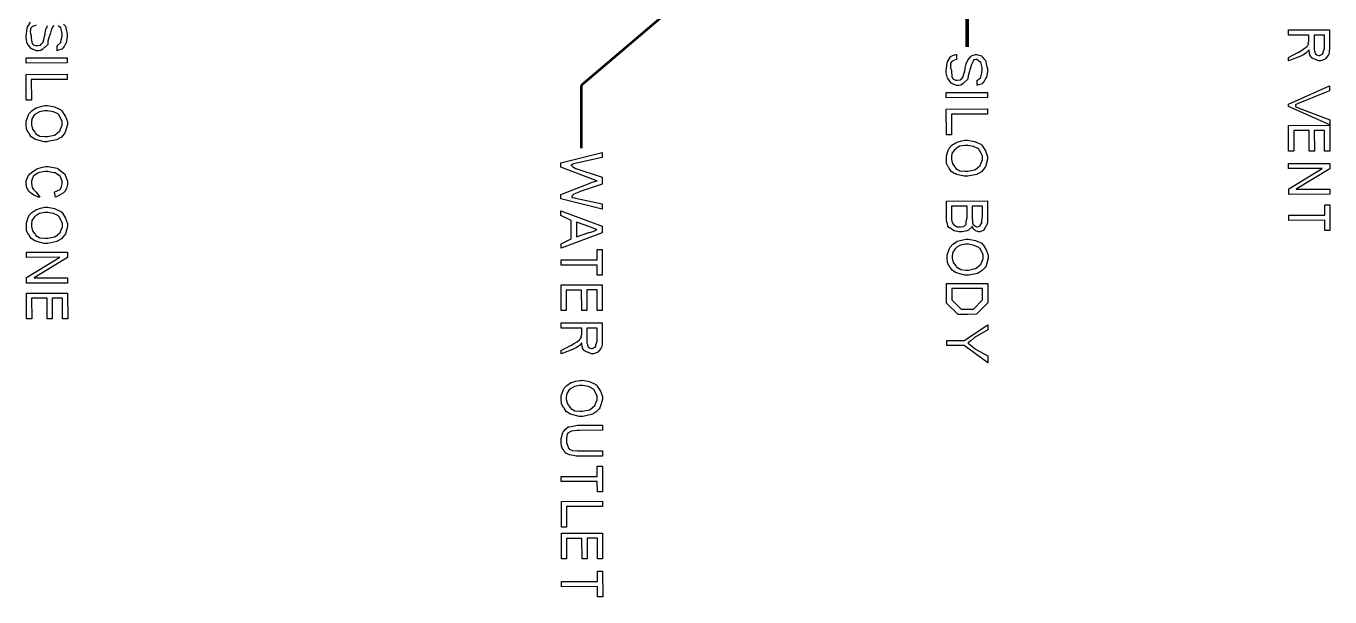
# Model space of a CAD drawing. Extents: x 0.1 to 11.6, y 0.3 to 16.2.
# Drawn here: x 2.15 to 5.669, y 5.166 to 6.706 of the extents above; entities that cross this region are included whole.
import ezdxf

# ---------------------------------------------------------------- set-up
doc = ezdxf.new("R2010")
doc.units = 0
doc.layers.get('0').update_dxf_attribs({"linetype": 'CONTINUOUS'})

msp = doc.modelspace()

# ---------------------------------------------------------------- linework, layer by layer
at = {"color": 0}
for points, const_width in [([(4.10335, 6.93332), (3.64833, 6.54665)], 0.006667), ([(4.69, 6.81999), (4.69, 6.65001)], 0.01), ([(3.64833, 6.54665), (3.64833, 6.37668)], 0.006667)]:
    msp.add_lwpolyline(points, dxfattribs=dict(at, const_width=const_width))
for points in [[(2.22482, 6.70844), (2.22293, 6.70578), (2.22239, 6.70503), (2.22151, 6.7035), (2.21799, 6.69575), (2.21468, 6.68474), (2.21392, 6.68158), (2.2124, 6.67844), (2.20904, 6.66585), (2.20839, 6.65761), (2.20828, 6.65663), (2.20731, 6.65587), (2.19829, 6.64779), (2.19721, 6.64665), (2.19564, 6.64497), (2.1894, 6.64079), (2.18386, 6.63992), (2.18201, 6.63992), (2.178, 6.63992), (2.16721, 6.64393), (2.16596, 6.64469), (2.16456, 6.64513), (2.15494, 6.65707), (2.15424, 6.65858), (2.15315, 6.65967), (2.1499, 6.67383), (2.1499, 6.67854), (2.1499, 6.67854), (2.15261, 6.70085), (2.15315, 6.70242), (2.15343, 6.70344), (2.16183, 6.71669)], [(2.17692, 6.70925), (2.16769, 6.70578), (2.16661, 6.70524), (2.16536, 6.70394), (2.16194, 6.69971), (2.16174, 6.69596), (2.16206, 6.69482), (2.16135, 6.69282), (2.16178, 6.68582), (2.16379, 6.68088), (2.16379, 6.67919), (2.16379, 6.67578), (2.16488, 6.6665), (2.1651, 6.66553), (2.16521, 6.6639), (2.16661, 6.65901), (2.16857, 6.65733), (2.169, 6.65685), (2.16894, 6.65625), (2.17546, 6.65381), (2.17768, 6.65381), (2.1805, 6.65381), (2.18815, 6.65511), (2.18896, 6.65533), (2.18886, 6.65543), (2.19179, 6.65815), (2.19575, 6.66303), (2.19613, 6.66422), (2.19613, 6.66422), (2.19769, 6.67042), (2.20074, 6.68235), (2.20133, 6.68506), (2.20107, 6.68744), (2.2035, 6.69829), (2.20751, 6.70638), (2.20806, 6.70742)], [(2.25108, 6.71149), (2.25667, 6.70594), (2.25732, 6.70437), (2.25706, 6.70204), (2.25879, 6.69319), (2.26101, 6.68565), (2.26101, 6.68311), (2.26101, 6.67751), (2.25831, 6.66239), (2.25776, 6.66075), (2.25629, 6.65858), (2.25233, 6.65132), (2.24908, 6.64665), (2.24799, 6.64578), (2.24685, 6.64442), (2.23481, 6.64025), (2.23346, 6.64014), (2.23346, 6.65403), (2.2346, 6.65425), (2.24311, 6.66114), (2.24365, 6.66228), (2.24333, 6.66271), (2.2449, 6.66971), (2.24713, 6.67947), (2.24713, 6.68267), (2.24713, 6.68782), (2.24333, 6.70221), (2.24257, 6.70329), (2.241, 6.70372), (2.23633, 6.70708)]]:
    msp.add_lwpolyline(points, dxfattribs=at)
for points in [[(5.55681, 6.69607), (5.66792, 6.69629), (5.66792, 6.65007), (5.66792, 6.64675), (5.66726, 6.63672), (5.66575, 6.63021), (5.66531, 6.62901), (5.6639, 6.6276), (5.6569, 6.61806), (5.65576, 6.61729), (5.65446, 6.61621), (5.64388, 6.61296), (5.64035, 6.61296), (5.63851, 6.61296), (5.62315, 6.61893), (5.6219, 6.62011), (5.61985, 6.62067), (5.61458, 6.62815), (5.61268, 6.63954), (5.61236, 6.64204), (5.61176, 6.64117), (5.60618, 6.63569), (5.60563, 6.63531), (5.60385, 6.63379), (5.59728, 6.62924), (5.59158, 6.62597), (5.59022, 6.62511), (5.55701, 6.61296), (5.55701, 6.62164), (5.58219, 6.63531), (5.58306, 6.63564), (5.59044, 6.63981), (5.59793, 6.64464), (5.5989, 6.64529), (5.59982, 6.64556), (5.6071, 6.65175), (5.60758, 6.65224), (5.60758, 6.65224), (5.60883, 6.65392), (5.61149, 6.65799), (5.61171, 6.65853), (5.61139, 6.65858), (5.61051, 6.66114), (5.61236, 6.66488), (5.61236, 6.66613), (5.61236, 6.68218), (5.55681, 6.68218), (5.55681, 6.69607)], [(5.62625, 6.6824), (5.62625, 6.65289), (5.62625, 6.65039), (5.62663, 6.64285), (5.62765, 6.63883), (5.62799, 6.63792), (5.6281, 6.63639), (5.62983, 6.63178), (5.63243, 6.63015), (5.63297, 6.62967), (5.63297, 6.62896), (5.63867, 6.62685), (5.64057, 6.62685), (5.64154, 6.62685), (5.64968, 6.6314), (5.65033, 6.63226), (5.65007, 6.63271), (5.65181, 6.63857), (5.65403, 6.64671), (5.65403, 6.64942), (5.65403, 6.6824), (5.62625, 6.6824)], [(2.15007, 6.62056), (2.26118, 6.62076), (2.26118, 6.60688), (2.15007, 6.60667), (2.15007, 6.62056)], [(4.66103, 6.62994), (4.66103, 6.61606), (4.66026, 6.61594), (4.65104, 6.61247), (4.64996, 6.61193), (4.64871, 6.61062), (4.64529, 6.60639), (4.64507, 6.60265), (4.6454, 6.60151), (4.64469, 6.5995), (4.64513, 6.5925), (4.64714, 6.58757), (4.64714, 6.58589), (4.64714, 6.58247), (4.64822, 6.57319), (4.64843, 6.57221), (4.64854, 6.57058), (4.64996, 6.56571), (4.6519, 6.56401), (4.65235, 6.56353), (4.65229, 6.56293), (4.65881, 6.56049), (4.66103, 6.5605), (4.66385, 6.56049), (4.6715, 6.56179), (4.67231, 6.56201), (4.67219, 6.56212), (4.67513, 6.56483), (4.6791, 6.56972), (4.67947, 6.5709), (4.67947, 6.5709), (4.68104, 6.5771), (4.68408, 6.58903), (4.68468, 6.59174), (4.6844, 6.59413), (4.68685, 6.60499), (4.69086, 6.61307), (4.6914, 6.6141), (4.69185, 6.61447), (4.70019, 6.6256), (4.70117, 6.62625), (4.70117, 6.62625), (4.706, 6.62793), (4.71246, 6.63015), (4.71463, 6.63015), (4.715, 6.63015), (4.72863, 6.62619), (4.72982, 6.62538), (4.72987, 6.62381), (4.73443, 6.61817), (4.74001, 6.61263), (4.74067, 6.61106), (4.7404, 6.60872), (4.74214, 6.59988), (4.74436, 6.59233), (4.74436, 6.58979), (4.74436, 6.58421), (4.74164, 6.56907), (4.7411, 6.56743), (4.73964, 6.56526), (4.73568, 6.558), (4.73242, 6.55333), (4.73133, 6.55246), (4.73019, 6.55111), (4.71815, 6.54693), (4.71679, 6.54682), (4.71679, 6.56071), (4.71793, 6.56093), (4.72646, 6.56782), (4.727, 6.56896), (4.72667, 6.56939), (4.72825, 6.57639), (4.73047, 6.58615), (4.73047, 6.58936), (4.73047, 6.59451), (4.72667, 6.60889), (4.72592, 6.60997), (4.72433, 6.6104), (4.71967, 6.61376), (4.71604, 6.61626), (4.71485, 6.61626), (4.71317, 6.61626), (4.70817, 6.61513), (4.70628, 6.61247), (4.70574, 6.61171), (4.70486, 6.61019), (4.70133, 6.60243), (4.69803, 6.59142), (4.69726, 6.58828), (4.69575, 6.58513), (4.69239, 6.57254), (4.69174, 6.56429), (4.69162, 6.56332), (4.69065, 6.56256), (4.68164, 6.55447), (4.68056, 6.55333), (4.67899, 6.55165), (4.67274, 6.54747), (4.66721, 6.5466), (4.66536, 6.5466), (4.66135, 6.5466), (4.65056, 6.55062), (4.64931, 6.55138), (4.64789, 6.55181), (4.63829, 6.56375), (4.63758, 6.56526), (4.6365, 6.56635), (4.63325, 6.58051), (4.63325, 6.58524), (4.63325, 6.58524), (4.63596, 6.60753), (4.6365, 6.6091), (4.63678, 6.61014), (4.64518, 6.62337), (4.64626, 6.62429), (4.64626, 6.62511), (4.65153, 6.62744), (4.65961, 6.62993), (4.66103, 6.62994)], [(2.15013, 6.57612), (2.26124, 6.57633), (2.26124, 6.56244), (2.16401, 6.56224), (2.16422, 6.50668), (2.15033, 6.50668), (2.15013, 6.57612)], [(4.63346, 6.52718), (4.74457, 6.5274), (4.74457, 6.51351), (4.63346, 6.51329), (4.63346, 6.52718)], [(5.55701, 6.4955), (5.66813, 6.54519), (5.66813, 6.53153), (5.58306, 6.49744), (5.58106, 6.49653), (5.57508, 6.49376), (5.57721, 6.493), (5.57785, 6.49268), (5.5771, 6.49214), (5.57607, 6.48882), (5.58143, 6.48682), (5.58306, 6.48617), (5.66835, 6.45383), (5.66835, 6.43994), (5.55701, 6.48964), (5.55701, 6.4955)], [(2.20426, 6.49181), (2.20768, 6.49186), (2.22661, 6.48861), (2.24365, 6.48085), (2.24615, 6.47857), (2.24761, 6.47624), (2.25592, 6.46289), (2.26133, 6.44829), (2.26133, 6.44342), (2.26133, 6.44049), (2.25558, 6.41992), (2.25439, 6.41803), (2.25265, 6.41536), (2.24507, 6.40696), (2.23676, 6.40186), (2.23465, 6.40088), (2.23242, 6.39936), (2.20844, 6.39464), (2.20578, 6.39458), (2.19846, 6.39458), (2.17865, 6.39985), (2.17649, 6.40088), (2.17329, 6.40142), (2.16363, 6.40772), (2.15804, 6.41678), (2.15696, 6.41868), (2.15528, 6.41971), (2.15104, 6.42919), (2.15022, 6.43972), (2.15022, 6.44319), (2.15022, 6.4496), (2.15636, 6.46696), (2.15761, 6.46881), (2.15821, 6.47032), (2.16531, 6.47819), (2.17546, 6.48497), (2.17757, 6.48594), (2.17854, 6.48628), (2.18881, 6.48936), (2.20036, 6.49181), (2.20426, 6.49181)], [(2.20426, 6.47792), (2.19965, 6.47792), (2.18599, 6.47547), (2.17654, 6.46978), (2.17475, 6.46815), (2.1721, 6.46615), (2.16542, 6.45643), (2.16411, 6.4465), (2.16411, 6.44319), (2.16411, 6.44011), (2.16694, 6.42856), (2.17333, 6.41987), (2.17518, 6.41824), (2.17606, 6.41581), (2.1869, 6.40972), (2.20122, 6.40847), (2.206, 6.40847), (2.20806, 6.40853), (2.22635, 6.41233), (2.22792, 6.41303), (2.22879, 6.41336), (2.24137, 6.42389), (2.24224, 6.42518), (2.24235, 6.42632), (2.24744, 6.43901), (2.24744, 6.44319), (2.24744, 6.44939), (2.2391, 6.46619), (2.23747, 6.46793), (2.23546, 6.46935), (2.22364, 6.4751), (2.20811, 6.47797), (2.20426, 6.47792)], [(4.63351, 6.48269), (4.74463, 6.48292), (4.74463, 6.46903), (4.6474, 6.46881), (4.64763, 6.41325), (4.63374, 6.41325), (4.63351, 6.48269)], [(5.55718, 6.43858), (5.66829, 6.43881), (5.66851, 6.36936), (5.65462, 6.36936), (5.6544, 6.42492), (5.62663, 6.42492), (5.62685, 6.36936), (5.61296, 6.36914), (5.61274, 6.42469), (5.57107, 6.42469), (5.57129, 6.36914), (5.5574, 6.36914), (5.55718, 6.43858)], [(4.68772, 6.39839), (4.69114, 6.39844), (4.71007, 6.39518), (4.72711, 6.38743), (4.7296, 6.38514), (4.73107, 6.38282), (4.73936, 6.36947), (4.74479, 6.35487), (4.74479, 6.34999), (4.74479, 6.34706), (4.73904, 6.3265), (4.73785, 6.3246), (4.73611, 6.32194), (4.72851, 6.31353), (4.72021, 6.30843), (4.7181, 6.30746), (4.71588, 6.30593), (4.69189, 6.30122), (4.68924, 6.30117), (4.68192, 6.30117), (4.66211, 6.30643), (4.65994, 6.30746), (4.65674, 6.308), (4.64708, 6.31429), (4.6415, 6.32335), (4.6404, 6.32525), (4.63872, 6.32628), (4.6345, 6.33578), (4.63368, 6.34631), (4.63368, 6.34978), (4.63368, 6.35618), (4.63981, 6.37353), (4.64106, 6.37538), (4.64165, 6.3769), (4.64876, 6.38476), (4.6589, 6.39154), (4.66103, 6.39253), (4.662, 6.39285), (4.67225, 6.39594), (4.68381, 6.39839), (4.68772, 6.39839)], [(4.68772, 6.3845), (4.68311, 6.3845), (4.66943, 6.38206), (4.66, 6.37636), (4.65821, 6.37472), (4.65554, 6.37272), (4.64887, 6.36301), (4.64757, 6.35308), (4.64757, 6.34978), (4.64757, 6.34668), (4.65039, 6.33513), (4.65679, 6.32644), (4.65864, 6.32482), (4.6595, 6.32238), (4.67036, 6.31629), (4.68468, 6.31506), (4.68946, 6.31506), (4.69151, 6.31511), (4.70979, 6.3189), (4.71137, 6.31961), (4.71224, 6.31993), (4.72483, 6.33046), (4.72569, 6.33176), (4.72581, 6.3329), (4.7309, 6.3456), (4.7309, 6.34978), (4.7309, 6.35596), (4.72254, 6.37278), (4.72092, 6.37451), (4.71892, 6.37592), (4.70708, 6.38167), (4.69157, 6.38456), (4.68772, 6.3845)], [(3.59326, 6.33767), (3.70437, 6.36567), (3.70437, 6.35178), (3.62733, 6.33464), (3.62549, 6.33365), (3.61974, 6.33117), (3.62201, 6.33089), (3.62278, 6.33072), (3.62392, 6.32889), (3.63292, 6.32243), (3.6334, 6.32226), (3.70437, 6.29861), (3.70458, 6.28017), (3.64578, 6.25999), (3.6415, 6.25836), (3.62858, 6.25271), (3.62343, 6.24837), (3.62299, 6.2474), (3.62261, 6.24701), (3.62332, 6.24419), (3.63049, 6.24274), (3.63276, 6.24219), (3.70458, 6.22678), (3.70458, 6.21289), (3.59347, 6.24046), (3.59347, 6.25239), (3.67421, 6.28364), (3.67497, 6.28413), (3.69006, 6.28896), (3.69114, 6.28928), (3.69006, 6.28901), (3.68088, 6.29269), (3.68007, 6.29297), (3.59326, 6.32551), (3.59326, 6.33767)], [(5.55735, 6.33583), (5.66846, 6.33604), (5.66846, 6.32129), (5.57818, 6.26639), (5.66868, 6.2666), (5.66868, 6.25271), (5.55757, 6.2525), (5.55757, 6.26725), (5.64785, 6.32215), (5.55735, 6.32194), (5.55735, 6.33583)], [(2.17692, 6.25836), (2.18733, 6.24447), (2.1836, 6.24511), (2.17042, 6.25), (2.16157, 6.25689), (2.16, 6.25857), (2.15761, 6.26025), (2.15164, 6.26992), (2.15044, 6.28017), (2.15044, 6.28353), (2.15044, 6.28907), (2.15619, 6.30453), (2.15739, 6.30567), (2.15799, 6.30637), (2.16521, 6.31212), (2.17572, 6.31896), (2.178, 6.32021), (2.1791, 6.32096), (2.19021, 6.32514), (2.20269, 6.32781), (2.20688, 6.32781), (2.20958, 6.32786), (2.23389, 6.32335), (2.23594, 6.32238), (2.23785, 6.32069), (2.25396, 6.30783), (2.25504, 6.3061), (2.25549, 6.30382), (2.26156, 6.28797), (2.26156, 6.28267), (2.26156, 6.27903), (2.25944, 6.26807), (2.2545, 6.25999), (2.2531, 6.25836), (2.25125, 6.25672), (2.23199, 6.24533), (2.22944, 6.24468), (2.2264, 6.25857), (2.22771, 6.25885), (2.24181, 6.2659), (2.24268, 6.26704), (2.24274, 6.26747), (2.24528, 6.27354), (2.24767, 6.28087), (2.24767, 6.28332), (2.24767, 6.28776), (2.24278, 6.29992), (2.24181, 6.30111), (2.24018, 6.30225), (2.22819, 6.31082), (2.22661, 6.31131), (2.22444, 6.31087), (2.21604, 6.31201), (2.20856, 6.31397), (2.20688, 6.31392), (2.20111, 6.31392), (2.18549, 6.31119), (2.18386, 6.31065), (2.18175, 6.30919), (2.17453, 6.30501), (2.16992, 6.30143), (2.16911, 6.30024), (2.16792, 6.29904), (2.16433, 6.28842), (2.16433, 6.28483), (2.16433, 6.28131), (2.16596, 6.27067), (2.16992, 6.26585), (2.17106, 6.26508), (2.1716, 6.26383), (2.17503, 6.26042), (2.17697, 6.25868), (2.17692, 6.25836)], [(4.63396, 6.23432), (4.74507, 6.23454), (4.74507, 6.19026), (4.74507, 6.1869), (4.74442, 6.17676), (4.74289, 6.17014), (4.74246, 6.16878), (4.74104, 6.1671), (4.73763, 6.16103), (4.73514, 6.15674), (4.73421, 6.15597), (4.73301, 6.15479), (4.7251, 6.15121), (4.7225, 6.15121), (4.72108, 6.15121), (4.71251, 6.15446), (4.71164, 6.15511), (4.71013, 6.15538), (4.70606, 6.15929), (4.7041, 6.16515), (4.70361, 6.16639), (4.70301, 6.16504), (4.69308, 6.15576), (4.69168, 6.15511), (4.69011, 6.15408), (4.67643, 6.15099), (4.67193, 6.15099), (4.66764, 6.15099), (4.65608, 6.15369), (4.65479, 6.15424), (4.65289, 6.15451), (4.64333, 6.16168), (4.64264, 6.16249), (4.64154, 6.16238), (4.63781, 6.1665), (4.6365, 6.17344), (4.63612, 6.17464), (4.63558, 6.17503), (4.63422, 6.18142), (4.63396, 6.18956), (4.63396, 6.19222), (4.63396, 6.23432)], [(2.20464, 6.21744), (2.20806, 6.2175), (2.227, 6.21425), (2.24403, 6.20649), (2.24653, 6.20421), (2.24799, 6.20188), (2.25629, 6.18853), (2.26172, 6.17393), (2.26172, 6.16906), (2.26172, 6.16613), (2.25597, 6.14557), (2.25478, 6.14367), (2.25304, 6.141), (2.24544, 6.1326), (2.23714, 6.1275), (2.23503, 6.12651), (2.23281, 6.125), (2.20882, 6.12028), (2.20617, 6.12022), (2.19883, 6.12022), (2.17904, 6.12549), (2.17686, 6.12651), (2.17367, 6.12706), (2.16401, 6.13336), (2.15842, 6.14242), (2.15733, 6.14432), (2.15565, 6.14535), (2.15142, 6.15485), (2.15061, 6.16536), (2.15061, 6.16883), (2.15061, 6.17524), (2.15674, 6.1926), (2.15799, 6.19444), (2.15858, 6.19596), (2.16569, 6.20383), (2.17583, 6.21061), (2.17794, 6.21158), (2.17893, 6.21192), (2.18918, 6.21501), (2.20074, 6.21744), (2.20464, 6.21744)], [(2.20464, 6.20356), (2.20003, 6.20356), (2.18636, 6.20112), (2.17692, 6.19542), (2.17512, 6.19379), (2.17247, 6.19179), (2.16581, 6.18207), (2.1645, 6.17215), (2.1645, 6.16883), (2.1645, 6.16575), (2.16732, 6.15419), (2.17372, 6.14551), (2.17557, 6.14388), (2.17643, 6.14144), (2.18728, 6.13536), (2.20161, 6.13411), (2.20637, 6.13411), (2.20844, 6.13417), (2.22672, 6.13797), (2.22831, 6.13867), (2.22917, 6.139), (2.24175, 6.14953), (2.24262, 6.15082), (2.24274, 6.15196), (2.24783, 6.16467), (2.24783, 6.16883), (2.24783, 6.17503), (2.23947, 6.19185), (2.23785, 6.19358), (2.23583, 6.19499), (2.22401, 6.20074), (2.2085, 6.20361), (2.20464, 6.20356)], [(3.59347, 6.20763), (3.70458, 6.16661), (3.70458, 6.14839), (3.59369, 6.10693), (3.59369, 6.11931), (3.62147, 6.13232), (3.62125, 6.18224), (3.59347, 6.19547), (3.59347, 6.20763)], [(4.64785, 6.22043), (4.64785, 6.192), (4.64785, 6.19006), (4.648, 6.18408), (4.64839, 6.18213), (4.64849, 6.18158), (4.64854, 6.1805), (4.65132, 6.1735), (4.65175, 6.1729), (4.65186, 6.17165), (4.65793, 6.16764), (4.65869, 6.16726), (4.65858, 6.16704), (4.662, 6.16519), (4.66715, 6.16488), (4.66889, 6.16488), (4.67182, 6.16488), (4.67974, 6.16579), (4.68061, 6.16596), (4.68099, 6.16601), (4.68722, 6.17225), (4.68756, 6.17333), (4.68685, 6.17372), (4.6875, 6.18001), (4.68951, 6.18869), (4.68951, 6.19157), (4.68951, 6.22043), (4.64785, 6.22043)], [(4.7034, 6.22065), (4.7034, 6.19353), (4.7034, 6.18956), (4.70426, 6.1785), (4.70449, 6.17768), (4.70458, 6.17594), (4.70628, 6.17063), (4.70871, 6.16889), (4.70925, 6.16835), (4.70931, 6.16753), (4.71528, 6.1651), (4.71729, 6.1651), (4.71804, 6.1651), (4.72472, 6.16764), (4.72532, 6.16813), (4.72521, 6.1684), (4.72965, 6.17589), (4.72987, 6.17681), (4.72982, 6.17681), (4.72922, 6.18278), (4.73118, 6.19249), (4.73118, 6.19569), (4.73118, 6.22065), (4.7034, 6.22065)], [(5.55757, 6.19618), (5.65478, 6.1964), (5.65479, 6.22418), (5.66868, 6.22418), (5.66889, 6.15474), (5.655, 6.15474), (5.65479, 6.18251), (5.55757, 6.18229), (5.55757, 6.19618)], [(3.63514, 6.17703), (3.63536, 6.13753), (3.66857, 6.14968), (3.67042, 6.14942), (3.68028, 6.1524), (3.68929, 6.15701), (3.69069, 6.1575), (3.68918, 6.15744), (3.6729, 6.16385), (3.67117, 6.16444), (3.63514, 6.17703)], [(4.68972, 6.13157), (4.69314, 6.13162), (4.71208, 6.12836), (4.72911, 6.12061), (4.73161, 6.11833), (4.73307, 6.116), (4.74138, 6.10265), (4.74681, 6.08806), (4.74681, 6.08317), (4.74681, 6.08024), (4.74104, 6.05968), (4.73986, 6.05778), (4.73812, 6.05512), (4.73053, 6.04671), (4.72222, 6.04161), (4.72011, 6.04064), (4.71788, 6.03911), (4.6939, 6.0344), (4.69125, 6.03435), (4.68392, 6.03435), (4.66411, 6.03961), (4.66194, 6.04064), (4.65875, 6.04118), (4.64908, 6.04747), (4.6435, 6.05653), (4.64242, 6.05843), (4.64074, 6.05946), (4.6365, 6.06896), (4.63568, 6.07949), (4.63568, 6.08296), (4.63569, 6.08936), (4.64182, 6.10672), (4.64307, 6.10856), (4.64367, 6.11008), (4.65076, 6.11794), (4.66092, 6.12472), (4.66303, 6.12571), (4.66401, 6.12603), (4.67426, 6.12913), (4.68582, 6.13157), (4.68972, 6.13157)], [(2.15076, 6.09631), (2.26187, 6.09651), (2.26187, 6.08176), (2.1716, 6.02686), (2.2621, 6.02707), (2.2621, 6.01318), (2.15099, 6.01297), (2.15099, 6.02772), (2.24126, 6.08263), (2.15076, 6.08242), (2.15076, 6.09631)], [(3.59364, 6.07542), (3.69086, 6.07563), (3.69086, 6.1034), (3.70475, 6.1034), (3.70497, 6.03396), (3.69108, 6.03396), (3.69086, 6.06174), (3.59364, 6.06153), (3.59364, 6.07542)], [(4.68972, 6.11768), (4.68511, 6.11768), (4.67144, 6.11524), (4.662, 6.10954), (4.66021, 6.10792), (4.65756, 6.1059), (4.65088, 6.09619), (4.64958, 6.08626), (4.64958, 6.08296), (4.64958, 6.07986), (4.6524, 6.06831), (4.65881, 6.05963), (4.66064, 6.058), (4.66151, 6.05556), (4.67236, 6.04949), (4.68668, 6.04824), (4.69146, 6.04824), (4.69353, 6.04829), (4.71181, 6.05208), (4.71338, 6.05279), (4.71425, 6.05311), (4.72683, 6.06364), (4.72771, 6.06494), (4.72781, 6.06608), (4.73292, 6.07878), (4.73292, 6.08296), (4.73292, 6.08914), (4.72456, 6.10596), (4.72293, 6.10769), (4.72092, 6.10911), (4.7091, 6.11486), (4.69357, 6.11774), (4.68972, 6.11768)], [(2.15093, 5.98589), (2.26204, 5.98611), (2.26226, 5.91667), (2.24837, 5.91667), (2.24815, 5.97222), (2.22038, 5.97222), (2.2206, 5.91667), (2.20671, 5.91644), (2.20649, 5.972), (2.16482, 5.972), (2.16504, 5.91644), (2.15115, 5.91644), (2.15093, 5.98589)], [(3.59375, 6.00808), (3.70486, 6.00831), (3.70508, 5.93886), (3.69119, 5.93886), (3.69097, 5.99442), (3.66319, 5.99442), (3.66342, 5.93886), (3.64953, 5.93864), (3.64931, 5.99419), (3.60764, 5.99419), (3.60786, 5.93864), (3.59397, 5.93864), (3.59375, 6.00808)], [(4.63433, 6.01199), (4.74544, 6.01221), (4.74544, 5.97749), (4.74544, 5.95947), (4.71506, 5.92888), (4.69075, 5.92865), (4.66515, 5.92865), (4.63433, 5.95925), (4.63433, 5.97553), (4.63433, 6.01199)], [(4.64822, 5.9981), (4.64822, 5.97683), (4.64822, 5.9675), (4.67339, 5.94254), (4.69097, 5.94254), (4.70682, 5.94276), (4.73156, 5.96772), (4.73156, 5.97749), (4.73156, 5.99832), (4.64822, 5.9981)], [(3.59392, 5.90539), (3.70503, 5.9056), (3.70503, 5.85938), (3.70503, 5.85607), (3.70437, 5.84603), (3.70285, 5.83951), (3.70242, 5.83832), (3.70101, 5.83692), (3.69401, 5.82736), (3.69287, 5.82661), (3.69157, 5.82551), (3.68099, 5.82226), (3.67746, 5.82226), (3.67562, 5.82226), (3.66026, 5.82824), (3.65901, 5.82943), (3.65696, 5.82997), (3.65169, 5.83746), (3.64979, 5.84885), (3.64947, 5.85135), (3.64887, 5.85047), (3.64328, 5.845), (3.64274, 5.84461), (3.64094, 5.8431), (3.63439, 5.83854), (3.62869, 5.83529), (3.62733, 5.83442), (3.59413, 5.82226), (3.59413, 5.83094), (3.61931, 5.84462), (3.62017, 5.84494), (3.62756, 5.84912), (3.63504, 5.85394), (3.63601, 5.8546), (3.63693, 5.85487), (3.64421, 5.86106), (3.64469, 5.86154), (3.64469, 5.86154), (3.64594, 5.86322), (3.6486, 5.86729), (3.64882, 5.86783), (3.64849, 5.86789), (3.64762, 5.87044), (3.64947, 5.87418), (3.64947, 5.87543), (3.64947, 5.8915), (3.59392, 5.8915), (3.59392, 5.90539)], [(3.66336, 5.89171), (3.66336, 5.86219), (3.66336, 5.85969), (3.66374, 5.85215), (3.66476, 5.84814), (3.6651, 5.84722), (3.66521, 5.84571), (3.66694, 5.8411), (3.66954, 5.83946), (3.67008, 5.83897), (3.67008, 5.83826), (3.67578, 5.83615), (3.67768, 5.83615), (3.67865, 5.83615), (3.68679, 5.84071), (3.68744, 5.84158), (3.68718, 5.84201), (3.68892, 5.84788), (3.69114, 5.85601), (3.69114, 5.85872), (3.69114, 5.89171), (3.66336, 5.89171)], [(4.63456, 5.85835), (4.68164, 5.85835), (4.74565, 5.90022), (4.74565, 5.88656), (4.70942, 5.86638), (4.70742, 5.86415), (4.69971, 5.85688), (4.69336, 5.85232), (4.69206, 5.8514), (4.69342, 5.84982), (4.71078, 5.83664), (4.71268, 5.8349), (4.74588, 5.81668), (4.74588, 5.79779), (4.68164, 5.84446), (4.63456, 5.84446), (4.63456, 5.85835)], [(3.64817, 5.7506), (3.65158, 5.75065), (3.67051, 5.74739), (3.68756, 5.73964), (3.69006, 5.73736), (3.69151, 5.73503), (3.69982, 5.72168), (3.70524, 5.70708), (3.70524, 5.70221), (3.70524, 5.69928), (3.69949, 5.67871), (3.69829, 5.67681), (3.69656, 5.67415), (3.68896, 5.66575), (3.68067, 5.66064), (3.67854, 5.65967), (3.67632, 5.65815), (3.65235, 5.65343), (3.64968, 5.65338), (3.64236, 5.65338), (3.62256, 5.65864), (3.62039, 5.65967), (3.61719, 5.66021), (3.60753, 5.6665), (3.60194, 5.67557), (3.60086, 5.67746), (3.59918, 5.6785), (3.59494, 5.68799), (3.59413, 5.69851), (3.59413, 5.70199), (3.59413, 5.70839), (3.60026, 5.72575), (3.60151, 5.7276), (3.60211, 5.72911), (3.60921, 5.73699), (3.61936, 5.74376), (3.62147, 5.74474), (3.62244, 5.74507), (3.63271, 5.74815), (3.64426, 5.7506), (3.64817, 5.7506)], [(3.64817, 5.73671), (3.64356, 5.73671), (3.62989, 5.73426), (3.62044, 5.72857), (3.61865, 5.72694), (3.616, 5.72493), (3.60932, 5.71522), (3.60801, 5.70529), (3.60801, 5.70199), (3.60801, 5.69889), (3.61083, 5.68733), (3.61724, 5.67865), (3.61908, 5.67703), (3.61996, 5.67458), (3.63081, 5.66851), (3.64513, 5.66726), (3.6499, 5.66726), (3.65196, 5.66732), (3.67025, 5.67111), (3.67182, 5.67182), (3.67269, 5.67214), (3.68528, 5.68267), (3.68614, 5.68397), (3.68625, 5.68511), (3.69135, 5.69781), (3.69135, 5.70199), (3.69135, 5.70817), (3.683, 5.72499), (3.68137, 5.72672), (3.67936, 5.72814), (3.66754, 5.73389), (3.65201, 5.73676), (3.64817, 5.73671)], [(3.70562, 5.56022), (3.70562, 5.54633), (3.64247, 5.54611), (3.6359, 5.54611), (3.61783, 5.54921), (3.61621, 5.54981), (3.61393, 5.55007), (3.60644, 5.55436), (3.6014, 5.56125), (3.60037, 5.56282), (3.59885, 5.56418), (3.59506, 5.57335), (3.59429, 5.58404), (3.59429, 5.58757), (3.59429, 5.59364), (3.59864, 5.61029), (3.5995, 5.61187), (3.59993, 5.61263), (3.60536, 5.61882), (3.61322, 5.62489), (3.6149, 5.62554), (3.616, 5.62538), (3.62587, 5.62728), (3.63813, 5.62944), (3.64225, 5.62944), (3.7054, 5.62967), (3.7054, 5.61578), (3.6429, 5.61556), (3.63726, 5.61556), (3.62175, 5.61339), (3.62033, 5.61296), (3.61822, 5.61176), (3.61193, 5.60807), (3.61025, 5.60514), (3.60992, 5.60406), (3.60949, 5.60281), (3.60818, 5.59239), (3.60818, 5.58886), (3.60818, 5.58333), (3.61415, 5.56782), (3.61535, 5.56674), (3.61594, 5.56506), (3.62506, 5.56087), (3.63857, 5.56), (3.64312, 5.56), (3.70562, 5.56022)], [(3.59446, 5.49132), (3.69168, 5.49154), (3.69168, 5.51932), (3.70557, 5.51932), (3.70578, 5.44987), (3.69189, 5.44987), (3.69168, 5.47765), (3.59446, 5.47743), (3.59446, 5.49132)], [(3.59457, 5.42404), (3.70568, 5.42426), (3.70568, 5.41037), (3.60846, 5.41015), (3.60867, 5.3546), (3.59478, 5.3546), (3.59457, 5.42404)], [(3.59467, 5.33817), (3.70578, 5.33838), (3.706, 5.26893), (3.69211, 5.26893), (3.69189, 5.32449), (3.66411, 5.32449), (3.66433, 5.26893), (3.65044, 5.26872), (3.65022, 5.32428), (3.60856, 5.32428), (3.60878, 5.26872), (3.59489, 5.26872), (3.59467, 5.33817)], [(3.59483, 5.20768), (3.69206, 5.2079), (3.69206, 5.23568), (3.70594, 5.23568), (3.70617, 5.16624), (3.69228, 5.16624), (3.69206, 5.19401), (3.59483, 5.19379), (3.59483, 5.20768)]]:
    msp.add_lwpolyline(points, close=True, dxfattribs=at)

doc.saveas('drawing.dxf')
